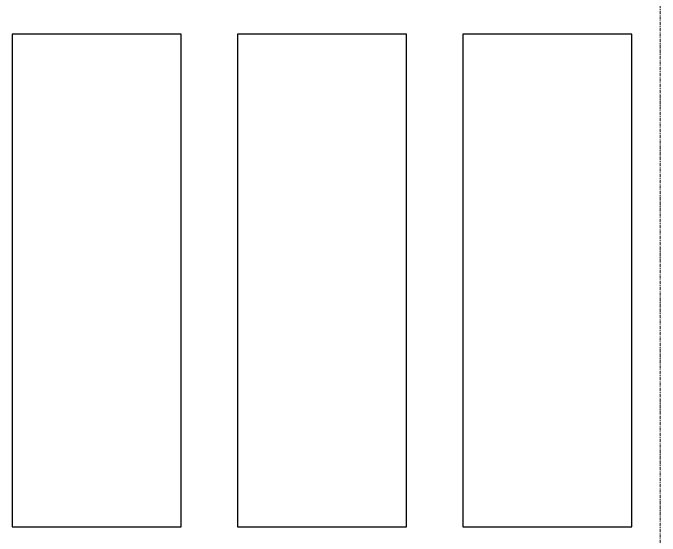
# Model space of a CAD drawing. Header units: millimetres. Extents: x -853432 to -773672, y -18171 to 22484.
# Drawn here: x -791431 to -790282, y -3688 to -2759 of the extents above; entities that cross this region are included whole.
import ezdxf
from ezdxf.xclip import XClip

# ---------------------------------------------------------------- set-up
doc = ezdxf.new("R2010")
doc.units = ezdxf.units.MM
doc.header["$XCLIPFRAME"] = 0
doc.linetypes.add('DPA_Grid _ Level 100', pattern=[10, 5.5, -1.6, 1.3, -1.6])
doc.layers.add('000 - WIPEOUT', color=250, linetype='Continuous')
doc.layers.add('A11_ALU.SOLID SHEET', color=2, linetype='Continuous')
doc.layers.add('S-GRID', color=251, linetype='Continuous', lineweight=9)

# ---------------------------------------------------------------- blocks, each defined once
blk = doc.blocks.new('*U2464')
at = {"layer": 'S-GRID', "linetype": 'DPA_Grid _ Level 100'}
blk.add_line((45600, -21399.8), (45600, 17622.8), dxfattribs=at)
blk = doc.blocks.new('*U1051')
at = {"color": 3}
for points in [[(-437.5, -13850), (437.5, -13850), (437.5, -14150), (-437.5, -14150)], [(-437.5, -14250), (437.5, -14250), (437.5, -14550), (-437.5, -14550)], [(-437.5, -14650), (437.5, -14650), (437.5, -14950), (-437.5, -14950)]]:
    blk.add_wipeout(points, dxfattribs=at).dxf.layer = '000 - WIPEOUT'
at = {"layer": 'A11_ALU.SOLID SHEET', "color": 0, "linetype": 'ByBlock'}
for points in [[(-437.5, -14150), (437.5, -14150), (437.5, -13850), (-437.5, -13850)], [(-437.5, -14550), (437.5, -14550), (437.5, -14250), (-437.5, -14250)], [(-437.5, -14950), (437.5, -14950), (437.5, -14650), (-437.5, -14650)]]:
    blk.add_lwpolyline(points, close=True, dxfattribs=at)
blk = doc.blocks.new('*U1213')
at = {"layer": 'A11_ALU.SOLID SHEET', "color": 0, "linetype": 'ByBlock', "rotation": 90}
blk.add_blockref('*U1051', (-60600, -6813), dxfattribs=at)

msp = doc.modelspace()

# ---------------------------------------------------------------- block references
at = {"layer": 'A11_ALU.SOLID SHEET'}
ref = msp.add_blockref('*U1213', (-744682.4, 3579), dxfattribs=at)
XClip(ref).set_block_clipping_path([(-104690.1238047112, -9620.0029952966), (-34092.6543255156, 14392.9971737705)])

# ---------------------------------------------------------------- next in the draw order: block references
msp.add_blockref('*U2464', (-835882.4, 3579))

doc.saveas('drawing.dxf')
